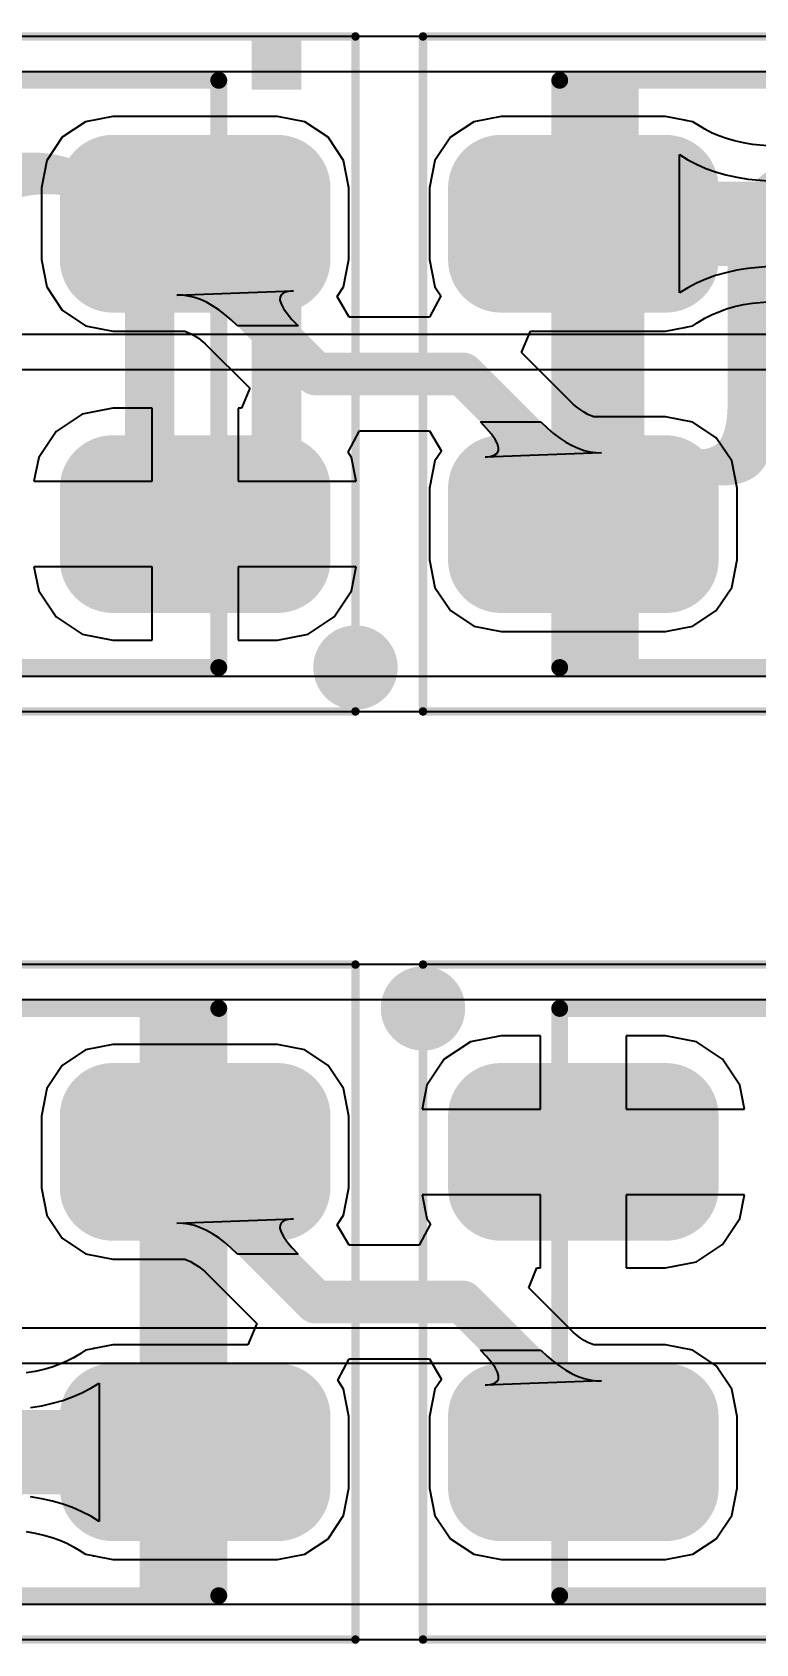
# Model space of a CAD drawing. Header units: millimetres. Extents: x 0 to 168, y 0 to 109.
# Drawn here: x 131.78 to 136.07, y 49.64 to 59.19 of the extents above; entities that cross this region are included whole.
import ezdxf

# ---------------------------------------------------------------- set-up
doc = ezdxf.new("R2010")
doc.units = ezdxf.units.MM
for name, color, linetype in [('BottomLayer', 5, 'Continuous'), ('BottomOverlay', 54, 'Continuous'), ('Mechanical13', 56, 'Continuous'), ('Mechanical15', 56, 'Continuous'), ('MultiLayer', 9, 'Continuous'), ('TopLayer', 1, 'Continuous'), ('TopOverlay', 2, 'Continuous'), ('TopPaste', 8, 'Continuous'), ('TopSolder', 216, 'Continuous')]:
    doc.layers.add(name, color=color, linetype=linetype)
doc.styles.add('Comic Sans MS', font='comic.ttf', dxfattribs={"height": 0.2})

# ---------------------------------------------------------------- blocks, each defined once
blk = doc.blocks.new('WS2812B_M____111')
at = {"layer": 'Mechanical13'}
blk.add_hatch(color=56, dxfattribs=at).paths.add_polyline_path([(-1.74, -1.74), (-1.2719, -1.74), (-1.2719, 1.74), (-1.74, 1.74)])
at = {"layer": 'TopLayer'}
h = blk.add_hatch(color=1, dxfattribs=at)
edge = h.paths.add_edge_path()
edge.add_arc((-2.0875, 0.6776), 0.2125, 180, 270)
edge.add_line((-2.0875, 0.4651), (-1.1125, 0.4651))
edge.add_arc((-1.1125, 0.6776), 0.2125, 270, 360)
edge.add_line((-0.9, 0.6776), (-0.9, 1.1026))
edge.add_arc((-1.1125, 1.1026), 0.2125, 0, 90)
edge.add_line((-1.1125, 1.3151), (-2.0875, 1.3151))
edge.add_arc((-2.0875, 1.1026), 0.2125, 90, 180)
edge.add_line((-2.3, 1.1026), (-2.3, 0.6776))
h = blk.add_hatch(color=1, dxfattribs=at)
edge = h.paths.add_edge_path()
edge.add_arc((-2.0875, -1.1025), 0.2125, 180, 270)
edge.add_line((-2.0875, -1.315), (-1.1125, -1.315))
edge.add_arc((-1.1125, -1.1025), 0.2125, 270, 360)
edge.add_line((-0.9, -1.1025), (-0.9, -0.6775))
edge.add_arc((-1.1125, -0.6775), 0.2125, 0, 90)
edge.add_line((-1.1125, -0.465), (-2.0875, -0.465))
edge.add_arc((-2.0875, -0.6775), 0.2125, 90, 180)
edge.add_line((-2.3, -0.6775), (-2.3, -1.1025))
at = {"layer": 'TopPaste'}
h = blk.add_hatch(color=8, dxfattribs=at)
edge = h.paths.add_edge_path()
edge.add_arc((-2.0875, 0.6776), 0.2125, 180, 270)
edge.add_line((-2.0875, 0.4651), (-1.1125, 0.4651))
edge.add_arc((-1.1125, 0.6776), 0.2125, 270, 360)
edge.add_line((-0.9, 0.6776), (-0.9, 1.1026))
edge.add_arc((-1.1125, 1.1026), 0.2125, 0, 90)
edge.add_line((-1.1125, 1.3151), (-2.0875, 1.3151))
edge.add_arc((-2.0875, 1.1026), 0.2125, 90, 180)
edge.add_line((-2.3, 1.1026), (-2.3, 0.6776))
h = blk.add_hatch(color=8, dxfattribs=at)
edge = h.paths.add_edge_path()
edge.add_arc((-2.0875, -1.1025), 0.2125, 180, 270)
edge.add_line((-2.0875, -1.315), (-1.1125, -1.315))
edge.add_arc((-1.1125, -1.1025), 0.2125, 270, 360)
edge.add_line((-0.9, -1.1025), (-0.9, -0.6775))
edge.add_arc((-1.1125, -0.6775), 0.2125, 0, 90)
edge.add_line((-1.1125, -0.465), (-2.0875, -0.465))
edge.add_arc((-2.0875, -0.6775), 0.2125, 90, 180)
edge.add_line((-2.3, -0.6775), (-2.3, -1.1025))
at = {"layer": 'TopSolder'}
h = blk.add_hatch(color=216, dxfattribs=at)
edge = h.paths.add_edge_path()
edge.add_arc((-2.0875, 0.6776), 0.3141, 180, 270)
edge.add_line((-2.0875, 0.3635), (-1.1125, 0.3635))
edge.add_arc((-1.1125, 0.6776), 0.3141, 270, 360)
edge.add_line((-0.7984, 0.6776), (-0.7984, 1.1026))
edge.add_arc((-1.1125, 1.1026), 0.3141, 0, 90)
edge.add_line((-1.1125, 1.4167), (-2.0875, 1.4167))
edge.add_arc((-2.0875, 1.1026), 0.3141, 90, 180)
edge.add_line((-2.4016, 1.1026), (-2.4016, 0.6776))
h = blk.add_hatch(color=216, dxfattribs=at)
edge = h.paths.add_edge_path()
edge.add_arc((-2.0875, -1.1025), 0.3141, 180, 270)
edge.add_line((-2.0875, -1.4166), (-1.1125, -1.4166))
edge.add_arc((-1.1125, -1.1025), 0.3141, 270, 360)
edge.add_line((-0.7984, -1.1025), (-0.7984, -0.6775))
edge.add_arc((-1.1125, -0.6775), 0.3141, 0, 90)
edge.add_line((-1.1125, -0.3634), (-2.0875, -0.3634))
edge.add_arc((-2.0875, -0.6775), 0.3141, 90, 180)
edge.add_line((-2.4016, -0.6775), (-2.4016, -1.1025))
at = {"layer": 'Mechanical13', "const_width": 0.1}
for points in [[(-1.74, 1.74), (-1.74, -1.74)], [(1.74, 1.74), (-1.74, 1.74)], [(1.74, -1.74), (-1.74, -1.74)]]:
    blk.add_lwpolyline(points, dxfattribs=at)
at = {"layer": 'Mechanical13', "const_width": 0.05}
for points in [[(-1.765, 1.74, 1), (-1.715, 1.74, 1)], [(-1.765, 1.74, 1), (-1.715, 1.74, 1)], [(-1.765, -1.74, 1), (-1.715, -1.74, 1)], [(-1.765, -1.74, 1), (-1.715, -1.74, 1)]]:
    blk.add_lwpolyline(points, format="xyb", close=True, dxfattribs=at)
at = {"layer": 'Mechanical15', "const_width": 0.05}
for points in [[(-2.55, 2), (-2.55, -2)], [(2.55, 2), (-2.55, 2)], [(2.55, -2), (-2.55, -2)]]:
    blk.add_lwpolyline(points, dxfattribs=at)
at = {"layer": 'Mechanical15', "const_width": 0.025}
for points in [[(-2.5625, 2, 1), (-2.5375, 2, 1)], [(-2.5625, 2, 1), (-2.5375, 2, 1)], [(-2.5625, -2, 1), (-2.5375, -2, 1)], [(-2.5625, -2, 1), (-2.5375, -2, 1)]]:
    blk.add_lwpolyline(points, format="xyb", close=True, dxfattribs=at)
blk = doc.blocks.new('WS2812B_M____117')
at = {"layer": 'TopLayer'}
h = blk.add_hatch(color=1, dxfattribs=at)
edge = h.paths.add_edge_path()
edge.add_arc((1.1125, 0.6775), 0.2125, 180, 270)
edge.add_line((1.1125, 0.465), (2.0875, 0.465))
edge.add_arc((2.0875, 0.6775), 0.2125, 270, 360)
edge.add_line((2.3, 0.6775), (2.3, 1.1025))
edge.add_arc((2.0875, 1.1025), 0.2125, 0, 90)
edge.add_line((2.0875, 1.315), (1.1125, 1.315))
edge.add_arc((1.1125, 1.1025), 0.2125, 90, 180)
edge.add_line((0.9, 1.1025), (0.9, 0.6775))
h = blk.add_hatch(color=1, dxfattribs=at)
edge = h.paths.add_edge_path()
edge.add_arc((1.1125, -1.1025), 0.2125, 180, 270)
edge.add_line((1.1125, -1.315), (2.0875, -1.315))
edge.add_arc((2.0875, -1.1025), 0.2125, 270, 360)
edge.add_line((2.3, -1.1025), (2.3, -0.6775))
edge.add_arc((2.0875, -0.6775), 0.2125, 0, 90)
edge.add_line((2.0875, -0.465), (1.1125, -0.465))
edge.add_arc((1.1125, -0.6775), 0.2125, 90, 180)
edge.add_line((0.9, -0.6775), (0.9, -1.1025))
at = {"layer": 'TopPaste'}
h = blk.add_hatch(color=8, dxfattribs=at)
edge = h.paths.add_edge_path()
edge.add_arc((1.1125, 0.6775), 0.2125, 180, 270)
edge.add_line((1.1125, 0.465), (2.0875, 0.465))
edge.add_arc((2.0875, 0.6775), 0.2125, 270, 360)
edge.add_line((2.3, 0.6775), (2.3, 1.1025))
edge.add_arc((2.0875, 1.1025), 0.2125, 0, 90)
edge.add_line((2.0875, 1.315), (1.1125, 1.315))
edge.add_arc((1.1125, 1.1025), 0.2125, 90, 180)
edge.add_line((0.9, 1.1025), (0.9, 0.6775))
h = blk.add_hatch(color=8, dxfattribs=at)
edge = h.paths.add_edge_path()
edge.add_arc((1.1125, -1.1025), 0.2125, 180, 270)
edge.add_line((1.1125, -1.315), (2.0875, -1.315))
edge.add_arc((2.0875, -1.1025), 0.2125, 270, 360)
edge.add_line((2.3, -1.1025), (2.3, -0.6775))
edge.add_arc((2.0875, -0.6775), 0.2125, 0, 90)
edge.add_line((2.0875, -0.465), (1.1125, -0.465))
edge.add_arc((1.1125, -0.6775), 0.2125, 90, 180)
edge.add_line((0.9, -0.6775), (0.9, -1.1025))
at = {"layer": 'TopSolder'}
h = blk.add_hatch(color=216, dxfattribs=at)
edge = h.paths.add_edge_path()
edge.add_arc((1.1125, 0.6775), 0.3141, 180, 270)
edge.add_line((1.1125, 0.3634), (2.0875, 0.3634))
edge.add_arc((2.0875, 0.6775), 0.3141, 270, 360)
edge.add_line((2.4016, 0.6775), (2.4016, 1.1025))
edge.add_arc((2.0875, 1.1025), 0.3141, 0, 90)
edge.add_line((2.0875, 1.4166), (1.1125, 1.4166))
edge.add_arc((1.1125, 1.1025), 0.3141, 90, 180)
edge.add_line((0.7984, 1.1025), (0.7984, 0.6775))
h = blk.add_hatch(color=216, dxfattribs=at)
edge = h.paths.add_edge_path()
edge.add_arc((1.1125, -1.1025), 0.3141, 180, 270)
edge.add_line((1.1125, -1.4166), (2.0875, -1.4166))
edge.add_arc((2.0875, -1.1025), 0.3141, 270, 360)
edge.add_line((2.4016, -1.1025), (2.4016, -0.6775))
edge.add_arc((2.0875, -0.6775), 0.3141, 0, 90)
edge.add_line((2.0875, -0.3634), (1.1125, -0.3634))
edge.add_arc((1.1125, -0.6775), 0.3141, 90, 180)
edge.add_line((0.7984, -0.6775), (0.7984, -1.1025))
at = {"layer": 'Mechanical13', "const_width": 0.1}
for points in [[(1.74, 1.74), (-1.74, 1.74)], [(1.74, 1.74), (1.74, -1.74)], [(1.74, -1.74), (-1.74, -1.74)]]:
    blk.add_lwpolyline(points, dxfattribs=at)
at = {"layer": 'Mechanical13', "const_width": 0.05}
for points in [[(1.715, 1.74, 1), (1.765, 1.74, 1)], [(1.715, 1.74, 1), (1.765, 1.74, 1)], [(1.715, -1.74, 1), (1.765, -1.74, 1)], [(1.715, -1.74, 1), (1.765, -1.74, 1)]]:
    blk.add_lwpolyline(points, format="xyb", close=True, dxfattribs=at)
at = {"layer": 'Mechanical15', "const_width": 0.05}
for points in [[(2.55, 2), (-2.55, 2)], [(2.55, 2), (2.55, -2)], [(2.55, -2), (-2.55, -2)]]:
    blk.add_lwpolyline(points, dxfattribs=at)
at = {"layer": 'Mechanical15', "const_width": 0.025}
for points in [[(2.5375, 2, 1), (2.5625, 2, 1)], [(2.5375, 2, 1), (2.5625, 2, 1)], [(2.5375, -2, 1), (2.5625, -2, 1)], [(2.5375, -2, 1), (2.5625, -2, 1)]]:
    blk.add_lwpolyline(points, format="xyb", close=True, dxfattribs=at)
at = {"layer": 'TopOverlay'}
for points, const_width in [([(2.675, -1.74, 1), (2.425, -1.74, 1)], 0.25), ([(2.3625, -1.74, 1), (2.4875, -1.74, 1)], 0.125), ([(2.6125, -1.74, 1), (2.7375, -1.74, 1)], 0.125)]:
    blk.add_lwpolyline(points, format="xyb", close=True, dxfattribs=dict(at, const_width=const_width))
blk = doc.blocks.new('WS2812B_M____134')
at = {"layer": 'Mechanical13'}
blk.add_hatch(color=56, dxfattribs=at).paths.add_polyline_path([(-1.74, -1.74), (-1.2719, -1.74), (-1.2719, 1.74), (-1.74, 1.74)])
at = {"layer": 'TopLayer'}
h = blk.add_hatch(color=1, dxfattribs=at)
edge = h.paths.add_edge_path()
edge.add_arc((-2.0875, 0.6776), 0.2125, 180, 270)
edge.add_line((-2.0875, 0.4651), (-1.1125, 0.4651))
edge.add_arc((-1.1125, 0.6776), 0.2125, 270, 360)
edge.add_line((-0.9, 0.6776), (-0.9, 1.1026))
edge.add_arc((-1.1125, 1.1026), 0.2125, 0, 90)
edge.add_line((-1.1125, 1.3151), (-2.0875, 1.3151))
edge.add_arc((-2.0875, 1.1026), 0.2125, 90, 180)
edge.add_line((-2.3, 1.1026), (-2.3, 0.6776))
h = blk.add_hatch(color=1, dxfattribs=at)
edge = h.paths.add_edge_path()
edge.add_arc((-2.0875, -1.1025), 0.2125, 180, 270)
edge.add_line((-2.0875, -1.315), (-1.1125, -1.315))
edge.add_arc((-1.1125, -1.1025), 0.2125, 270, 360)
edge.add_line((-0.9, -1.1025), (-0.9, -0.6775))
edge.add_arc((-1.1125, -0.6775), 0.2125, 0, 90)
edge.add_line((-1.1125, -0.465), (-2.0875, -0.465))
edge.add_arc((-2.0875, -0.6775), 0.2125, 90, 180)
edge.add_line((-2.3, -0.6775), (-2.3, -1.1025))
at = {"layer": 'TopPaste'}
h = blk.add_hatch(color=8, dxfattribs=at)
edge = h.paths.add_edge_path()
edge.add_arc((-2.0875, 0.6776), 0.2125, 180, 270)
edge.add_line((-2.0875, 0.4651), (-1.1125, 0.4651))
edge.add_arc((-1.1125, 0.6776), 0.2125, 270, 360)
edge.add_line((-0.9, 0.6776), (-0.9, 1.1026))
edge.add_arc((-1.1125, 1.1026), 0.2125, 0, 90)
edge.add_line((-1.1125, 1.3151), (-2.0875, 1.3151))
edge.add_arc((-2.0875, 1.1026), 0.2125, 90, 180)
edge.add_line((-2.3, 1.1026), (-2.3, 0.6776))
h = blk.add_hatch(color=8, dxfattribs=at)
edge = h.paths.add_edge_path()
edge.add_arc((-2.0875, -1.1025), 0.2125, 180, 270)
edge.add_line((-2.0875, -1.315), (-1.1125, -1.315))
edge.add_arc((-1.1125, -1.1025), 0.2125, 270, 360)
edge.add_line((-0.9, -1.1025), (-0.9, -0.6775))
edge.add_arc((-1.1125, -0.6775), 0.2125, 0, 90)
edge.add_line((-1.1125, -0.465), (-2.0875, -0.465))
edge.add_arc((-2.0875, -0.6775), 0.2125, 90, 180)
edge.add_line((-2.3, -0.6775), (-2.3, -1.1025))
at = {"layer": 'TopSolder'}
h = blk.add_hatch(color=216, dxfattribs=at)
edge = h.paths.add_edge_path()
edge.add_arc((-2.0875, 0.6776), 0.3141, 180, 270)
edge.add_line((-2.0875, 0.3635), (-1.1125, 0.3635))
edge.add_arc((-1.1125, 0.6776), 0.3141, 270, 360)
edge.add_line((-0.7984, 0.6776), (-0.7984, 1.1026))
edge.add_arc((-1.1125, 1.1026), 0.3141, 0, 90)
edge.add_line((-1.1125, 1.4167), (-2.0875, 1.4167))
edge.add_arc((-2.0875, 1.1026), 0.3141, 90, 180)
edge.add_line((-2.4016, 1.1026), (-2.4016, 0.6776))
h = blk.add_hatch(color=216, dxfattribs=at)
edge = h.paths.add_edge_path()
edge.add_arc((-2.0875, -1.1025), 0.3141, 180, 270)
edge.add_line((-2.0875, -1.4166), (-1.1125, -1.4166))
edge.add_arc((-1.1125, -1.1025), 0.3141, 270, 360)
edge.add_line((-0.7984, -1.1025), (-0.7984, -0.6775))
edge.add_arc((-1.1125, -0.6775), 0.3141, 0, 90)
edge.add_line((-1.1125, -0.3634), (-2.0875, -0.3634))
edge.add_arc((-2.0875, -0.6775), 0.3141, 90, 180)
edge.add_line((-2.4016, -0.6775), (-2.4016, -1.1025))
at = {"layer": 'Mechanical13', "const_width": 0.1}
for points in [[(-1.74, -1.74), (-1.74, 1.74)], [(-1.74, 1.74), (1.74, 1.74)], [(-1.74, -1.74), (1.74, -1.74)]]:
    blk.add_lwpolyline(points, dxfattribs=at)
at = {"layer": 'Mechanical13', "const_width": 0.05}
for points in [[(-1.765, 1.74, 1), (-1.715, 1.74, 1)], [(-1.765, 1.74, 1), (-1.715, 1.74, 1)], [(-1.765, -1.74, 1), (-1.715, -1.74, 1)], [(-1.765, -1.74, 1), (-1.715, -1.74, 1)]]:
    blk.add_lwpolyline(points, format="xyb", close=True, dxfattribs=at)
at = {"layer": 'Mechanical15', "const_width": 0.05}
for points in [[(-2.55, -2), (-2.55, 2)], [(-2.55, 2), (2.55, 2)], [(-2.55, -2), (2.55, -2)]]:
    blk.add_lwpolyline(points, dxfattribs=at)
at = {"layer": 'Mechanical15', "const_width": 0.025}
for points in [[(-2.5625, 2, 1), (-2.5375, 2, 1)], [(-2.5625, 2, 1), (-2.5375, 2, 1)], [(-2.5625, -2, 1), (-2.5375, -2, 1)], [(-2.5625, -2, 1), (-2.5375, -2, 1)]]:
    blk.add_lwpolyline(points, format="xyb", close=True, dxfattribs=at)
blk = doc.blocks.new('WS2812B_M____135')
at = {"layer": 'TopLayer'}
h = blk.add_hatch(color=1, dxfattribs=at)
edge = h.paths.add_edge_path()
edge.add_arc((1.1125, 0.6775), 0.2125, 180, 270)
edge.add_line((1.1125, 0.465), (2.0875, 0.465))
edge.add_arc((2.0875, 0.6775), 0.2125, 270, 360)
edge.add_line((2.3, 0.6775), (2.3, 1.1025))
edge.add_arc((2.0875, 1.1025), 0.2125, 0, 90)
edge.add_line((2.0875, 1.315), (1.1125, 1.315))
edge.add_arc((1.1125, 1.1025), 0.2125, 90, 180)
edge.add_line((0.9, 1.1025), (0.9, 0.6775))
h = blk.add_hatch(color=1, dxfattribs=at)
edge = h.paths.add_edge_path()
edge.add_arc((1.1125, -1.1025), 0.2125, 180, 270)
edge.add_line((1.1125, -1.315), (2.0875, -1.315))
edge.add_arc((2.0875, -1.1025), 0.2125, 270, 360)
edge.add_line((2.3, -1.1025), (2.3, -0.6775))
edge.add_arc((2.0875, -0.6775), 0.2125, 0, 90)
edge.add_line((2.0875, -0.465), (1.1125, -0.465))
edge.add_arc((1.1125, -0.6775), 0.2125, 90, 180)
edge.add_line((0.9, -0.6775), (0.9, -1.1025))
at = {"layer": 'TopPaste'}
h = blk.add_hatch(color=8, dxfattribs=at)
edge = h.paths.add_edge_path()
edge.add_arc((1.1125, 0.6775), 0.2125, 180, 270)
edge.add_line((1.1125, 0.465), (2.0875, 0.465))
edge.add_arc((2.0875, 0.6775), 0.2125, 270, 360)
edge.add_line((2.3, 0.6775), (2.3, 1.1025))
edge.add_arc((2.0875, 1.1025), 0.2125, 0, 90)
edge.add_line((2.0875, 1.315), (1.1125, 1.315))
edge.add_arc((1.1125, 1.1025), 0.2125, 90, 180)
edge.add_line((0.9, 1.1025), (0.9, 0.6775))
h = blk.add_hatch(color=8, dxfattribs=at)
edge = h.paths.add_edge_path()
edge.add_arc((1.1125, -1.1025), 0.2125, 180, 270)
edge.add_line((1.1125, -1.315), (2.0875, -1.315))
edge.add_arc((2.0875, -1.1025), 0.2125, 270, 360)
edge.add_line((2.3, -1.1025), (2.3, -0.6775))
edge.add_arc((2.0875, -0.6775), 0.2125, 0, 90)
edge.add_line((2.0875, -0.465), (1.1125, -0.465))
edge.add_arc((1.1125, -0.6775), 0.2125, 90, 180)
edge.add_line((0.9, -0.6775), (0.9, -1.1025))
at = {"layer": 'TopSolder'}
h = blk.add_hatch(color=216, dxfattribs=at)
edge = h.paths.add_edge_path()
edge.add_arc((1.1125, 0.6775), 0.3141, 180, 270)
edge.add_line((1.1125, 0.3634), (2.0875, 0.3634))
edge.add_arc((2.0875, 0.6775), 0.3141, 270, 360)
edge.add_line((2.4016, 0.6775), (2.4016, 1.1025))
edge.add_arc((2.0875, 1.1025), 0.3141, 0, 90)
edge.add_line((2.0875, 1.4166), (1.1125, 1.4166))
edge.add_arc((1.1125, 1.1025), 0.3141, 90, 180)
edge.add_line((0.7984, 1.1025), (0.7984, 0.6775))
h = blk.add_hatch(color=216, dxfattribs=at)
edge = h.paths.add_edge_path()
edge.add_arc((1.1125, -1.1025), 0.3141, 180, 270)
edge.add_line((1.1125, -1.4166), (2.0875, -1.4166))
edge.add_arc((2.0875, -1.1025), 0.3141, 270, 360)
edge.add_line((2.4016, -1.1025), (2.4016, -0.6775))
edge.add_arc((2.0875, -0.6775), 0.3141, 0, 90)
edge.add_line((2.0875, -0.3634), (1.1125, -0.3634))
edge.add_arc((1.1125, -0.6775), 0.3141, 90, 180)
edge.add_line((0.7984, -0.6775), (0.7984, -1.1025))
at = {"layer": 'Mechanical13', "const_width": 0.1}
for points in [[(-1.74, 1.74), (1.74, 1.74)], [(1.74, -1.74), (1.74, 1.74)], [(-1.74, -1.74), (1.74, -1.74)]]:
    blk.add_lwpolyline(points, dxfattribs=at)
at = {"layer": 'Mechanical13', "const_width": 0.05}
for points in [[(1.715, 1.74, 1), (1.765, 1.74, 1)], [(1.715, 1.74, 1), (1.765, 1.74, 1)], [(1.715, -1.74, 1), (1.765, -1.74, 1)], [(1.715, -1.74, 1), (1.765, -1.74, 1)]]:
    blk.add_lwpolyline(points, format="xyb", close=True, dxfattribs=at)
at = {"layer": 'Mechanical15', "const_width": 0.05}
for points in [[(-2.55, 2), (2.55, 2)], [(2.55, -2), (2.55, 2)], [(-2.55, -2), (2.55, -2)]]:
    blk.add_lwpolyline(points, dxfattribs=at)
at = {"layer": 'Mechanical15', "const_width": 0.025}
for points in [[(2.5375, 2, 1), (2.5625, 2, 1)], [(2.5375, 2, 1), (2.5625, 2, 1)], [(2.5375, -2, 1), (2.5625, -2, 1)], [(2.5375, -2, 1), (2.5625, -2, 1)]]:
    blk.add_lwpolyline(points, format="xyb", close=True, dxfattribs=at)
at = {"layer": 'TopOverlay'}
for points, const_width in [([(2.675, -1.74, 1), (2.425, -1.74, 1)], 0.25), ([(2.3625, -1.74, 1), (2.4875, -1.74, 1)], 0.125), ([(2.6125, -1.74, 1), (2.7375, -1.74, 1)], 0.125)]:
    blk.add_lwpolyline(points, format="xyb", close=True, dxfattribs=dict(at, const_width=const_width))

msp = doc.modelspace()

# ---------------------------------------------------------------- linework, layer by layer
at = {"layer": 'BottomLayer'}
for p, q in [((114.8252, 58.9628), (146.4729, 58.9628)), ((148.971, 57.404), (112.268, 57.404)), ((114.0005, 57.1968), (148.2549, 57.1968)), ((146.4585, 55.3772), (114.8108, 55.3772)), ((114.8108, 53.4628), (146.4585, 53.4628)), ((136.4428, 51.5152), (131.3553, 51.5152)), ((112.522, 51.308), (149.352, 51.308)), ((146.4729, 49.8772), (114.8252, 49.8772))]:
    msp.add_line(p, q, dxfattribs=at)
at = {"layer": 'MultiLayer'}
for p, q in [((146.399, 59.17), (114.899, 59.17)), ((114.8846, 55.17), (146.3846, 55.17)), ((146.3846, 53.67), (114.8846, 53.67)), ((114.899, 49.67), (146.399, 49.67))]:
    msp.add_line(p, q, dxfattribs=at)
at = {"layer": 'TopLayer'}
for p, q in [((114.8252, 58.9628), (146.4729, 58.9628)), ((132.0993, 58.6641), (131.9618, 58.5722)), ((132.2615, 58.6963), (132.0993, 58.6641)), ((133.2365, 58.6963), (132.2615, 58.6963)), ((133.3987, 58.6641), (133.2365, 58.6963)), ((133.5362, 58.5722), (133.3987, 58.6641)), ((134.3993, 58.6641), (134.2618, 58.5723)), ((134.5615, 58.6964), (134.3993, 58.6641)), ((135.5365, 58.6964), (134.5615, 58.6964)), ((135.6477, 58.6743), (135.5365, 58.6964)), ((135.6511, 58.6744), (135.6477, 58.6743)), ((135.6558, 58.6727), (135.6511, 58.6744)), ((135.6987, 58.6641), (135.6558, 58.6727)), ((135.7237, 58.6475), (135.6987, 58.6641)), ((135.7269, 58.6463), (135.7237, 58.6475)), ((135.7698, 58.6198), (135.7269, 58.6463)), ((131.9618, 58.5722), (131.87, 58.4347)), ((133.6281, 58.4347), (133.5362, 58.5722)), ((134.2618, 58.5723), (134.17, 58.4348)), ((135.809, 58.5994), (135.7698, 58.6198)), ((135.8512, 58.5811), (135.809, 58.5994)), ((135.8966, 58.5649), (135.8512, 58.5811)), ((135.9454, 58.5508), (135.8966, 58.5649)), ((135.9977, 58.539), (135.9454, 58.5508)), ((135.6183, 57.6503), (135.6183, 58.4699)), ((135.6183, 58.4699), (135.6676, 58.4395)), ((136.0511, 58.5301), (135.9977, 58.539)), ((136.1395, 58.5221), (136.0511, 58.5301)), ((131.87, 58.4347), (131.8377, 58.2725)), ((133.6604, 58.2725), (133.6281, 58.4347)), ((134.17, 58.4348), (134.1377, 58.2726)), ((135.6676, 58.4395), (135.7198, 58.4123)), ((135.7198, 58.4123), (135.7749, 58.3884)), ((135.7749, 58.3884), (135.833, 58.3676)), ((135.833, 58.3676), (135.8939, 58.35)), ((131.8377, 58.2725), (131.8377, 57.8475)), ((133.6604, 57.8475), (133.6604, 58.2725)), ((134.1377, 58.2726), (134.1377, 57.8476)), ((135.8939, 58.35), (135.9578, 58.3356)), ((135.9578, 58.3356), (136.0247, 58.3244)), ((136.0247, 58.3244), (136.1671, 58.3117)), ((131.8377, 57.8475), (131.87, 57.6853)), ((133.6281, 57.6853), (133.6604, 57.8475)), ((134.1377, 57.8476), (134.17, 57.6854)), ((135.9578, 57.7845), (135.8939, 57.7701)), ((136.0246, 57.7957), (135.9578, 57.7845)), ((136.1671, 57.8085), (136.0246, 57.7957)), ((131.87, 57.6853), (131.9618, 57.5478)), ((133.5898, 57.628), (133.6281, 57.6853)), ((134.17, 57.6854), (134.2045, 57.6337)), ((135.7198, 57.7078), (135.6676, 57.6806)), ((135.7749, 57.7318), (135.7198, 57.7078)), ((135.833, 57.7525), (135.7749, 57.7318)), ((135.8939, 57.7701), (135.833, 57.7525)), ((132.6409, 57.637), (133.3314, 57.6626)), ((132.6751, 57.6363), (132.6409, 57.637)), ((132.7097, 57.6317), (132.6751, 57.6363)), ((132.7447, 57.6232), (132.7097, 57.6317)), ((132.7801, 57.6108), (132.7447, 57.6232)), ((132.8158, 57.5945), (132.7801, 57.6108)), ((132.8519, 57.5743), (132.8158, 57.5945)), ((133.2524, 57.6262), (133.2514, 57.6073)), ((133.2514, 57.6073), (133.258, 57.5845)), ((133.2609, 57.6412), (133.2524, 57.6262)), ((133.2769, 57.6522), (133.2609, 57.6412)), ((133.3004, 57.6594), (133.2769, 57.6522)), ((133.3314, 57.6626), (133.3004, 57.6594)), ((133.6615, 57.5067), (133.5898, 57.628)), ((134.2045, 57.6337), (134.1366, 57.5067)), ((135.6676, 57.6806), (135.6183, 57.6503)), ((135.9977, 57.5811), (136.0511, 57.59)), ((136.0511, 57.59), (136.1395, 57.598)), ((131.9618, 57.5478), (132.0993, 57.4559)), ((132.8884, 57.5501), (132.8519, 57.5743)), ((132.9252, 57.5221), (132.8884, 57.5501)), ((132.9625, 57.4902), (132.9252, 57.5221)), ((133.258, 57.5845), (133.272, 57.5579)), ((133.272, 57.5579), (133.2936, 57.5272)), ((133.2936, 57.5272), (133.3227, 57.4927)), ((133.3227, 57.4927), (133.3593, 57.4543)), ((134.1366, 57.5067), (133.6615, 57.5067)), ((135.7269, 57.4739), (135.7698, 57.5003)), ((135.7698, 57.5003), (135.809, 57.5207)), ((135.809, 57.5207), (135.8512, 57.539)), ((135.8512, 57.539), (135.8966, 57.5553)), ((135.8966, 57.5553), (135.9454, 57.5693)), ((135.9454, 57.5693), (135.9977, 57.5811)), ((132.0993, 57.4559), (132.2615, 57.4236)), ((132.2615, 57.4236), (132.6877, 57.4236)), ((132.6877, 57.4236), (132.7026, 57.4184)), ((132.7026, 57.4184), (132.722, 57.4095)), ((132.722, 57.4095), (132.744, 57.3972)), ((132.744, 57.3972), (132.7684, 57.3811)), ((133.0001, 57.4543), (132.9625, 57.4902)), ((133.3593, 57.4543), (133.0001, 57.4543)), ((134.6834, 57.2967), (134.736, 57.4237)), ((134.736, 57.4237), (135.5365, 57.4237)), ((135.5365, 57.4237), (135.6477, 57.4458)), ((135.6477, 57.4458), (135.6511, 57.4457)), ((135.6511, 57.4457), (135.6558, 57.4474)), ((135.6558, 57.4474), (135.6987, 57.456)), ((135.6987, 57.456), (135.7237, 57.4727)), ((135.7237, 57.4727), (135.7269, 57.4739)), ((132.7684, 57.3811), (132.795, 57.3609)), ((132.795, 57.3609), (132.8093, 57.3486)), ((132.8093, 57.3486), (133.0724, 57.0855)), ((134.9888, 56.9913), (134.6834, 57.2967)), ((133.0724, 57.0855), (133.0238, 56.9681)), ((132.0795, 56.9319), (131.9252, 56.8288)), ((132.2615, 56.9681), (132.0795, 56.9319)), ((132.495, 56.9681), (132.2615, 56.9681)), ((132.495, 56.534), (132.495, 56.9681)), ((133.0238, 56.9681), (133.003, 56.9681)), ((133.003, 56.9681), (133.003, 56.534)), ((135.0031, 56.9791), (134.9888, 56.9913)), ((135.0297, 56.9589), (135.0031, 56.9791)), ((135.0541, 56.9427), (135.0297, 56.9589)), ((135.0761, 56.9304), (135.0541, 56.9427)), ((135.0955, 56.9216), (135.0761, 56.9304)), ((135.1104, 56.9163), (135.0955, 56.9216)), ((131.9252, 56.8288), (131.8221, 56.6745)), ((133.6547, 56.7063), (133.7226, 56.8333)), ((133.7226, 56.8333), (134.1366, 56.8333)), ((134.1366, 56.8333), (134.2082, 56.712)), ((134.4388, 56.8856), (134.798, 56.8856)), ((134.4754, 56.8472), (134.4388, 56.8856)), ((134.5045, 56.8127), (134.4754, 56.8472)), ((134.798, 56.8856), (134.8356, 56.8498)), ((134.8356, 56.8498), (134.8728, 56.8179)), ((135.5365, 56.9163), (135.1104, 56.9163)), ((135.6987, 56.8841), (135.5365, 56.9163)), ((135.8362, 56.7922), (135.6987, 56.8841)), ((134.5261, 56.7821), (134.5045, 56.8127)), ((134.5401, 56.7554), (134.5261, 56.7821)), ((134.5467, 56.7326), (134.5401, 56.7554)), ((134.5457, 56.7138), (134.5467, 56.7326)), ((134.8728, 56.8179), (134.9097, 56.7898)), ((134.9097, 56.7898), (134.9462, 56.7657)), ((134.9462, 56.7657), (134.9823, 56.7455)), ((134.9823, 56.7455), (135.018, 56.7292)), ((135.018, 56.7292), (135.0534, 56.7168)), ((135.9281, 56.6547), (135.8362, 56.7922)), ((131.8221, 56.6745), (131.7942, 56.534)), ((133.676, 56.6745), (133.6547, 56.7063)), ((133.7039, 56.534), (133.676, 56.6745)), ((134.17, 56.6547), (134.1377, 56.4925)), ((134.2082, 56.712), (134.17, 56.6547)), ((135.1572, 56.703), (134.4667, 56.6773)), ((134.4667, 56.6773), (134.4977, 56.6806)), ((134.4977, 56.6806), (134.5212, 56.6877)), ((134.5212, 56.6877), (134.5372, 56.6988)), ((134.5372, 56.6988), (134.5457, 56.7138)), ((135.0534, 56.7168), (135.0883, 56.7083)), ((135.0883, 56.7083), (135.123, 56.7037)), ((135.123, 56.7037), (135.1572, 56.703)), ((135.9604, 56.4925), (135.9281, 56.6547)), ((131.7942, 56.534), (132.495, 56.534)), ((133.003, 56.534), (133.7039, 56.534)), ((134.1377, 56.4925), (134.1377, 56.0675)), ((135.9604, 56.0675), (135.9604, 56.4925)), ((134.1377, 56.0675), (134.17, 55.9053)), ((135.9281, 55.9053), (135.9604, 56.0675)), ((132.495, 56.026), (131.7942, 56.026)), ((131.7942, 56.026), (131.8221, 55.8855)), ((132.495, 55.5918), (132.495, 56.026)), ((133.7039, 56.026), (133.003, 56.026)), ((133.003, 56.026), (133.003, 55.5918)), ((133.676, 55.8855), (133.7039, 56.026)), ((131.8221, 55.8855), (131.9252, 55.7312)), ((133.5729, 55.7312), (133.676, 55.8855)), ((134.17, 55.9053), (134.2618, 55.7678)), ((135.8362, 55.7678), (135.9281, 55.9053)), ((131.9252, 55.7312), (132.0795, 55.628)), ((133.4186, 55.628), (133.5729, 55.7312)), ((134.2618, 55.7678), (134.3993, 55.6759)), ((135.6987, 55.6759), (135.8362, 55.7678)), ((132.0795, 55.628), (132.2615, 55.5918)), ((132.2615, 55.5918), (132.495, 55.5918)), ((133.003, 55.5918), (133.2365, 55.5918)), ((133.2365, 55.5918), (133.4186, 55.628)), ((134.3993, 55.6759), (134.5615, 55.6436)), ((134.5615, 55.6436), (135.5365, 55.6436)), ((135.5365, 55.6436), (135.6987, 55.6759)), ((146.4585, 55.3772), (114.8108, 55.3772)), ((114.8108, 53.4628), (146.4585, 53.4628)), ((132.2615, 53.1963), (132.0993, 53.1641)), ((133.2365, 53.1963), (132.2615, 53.1963)), ((133.3987, 53.1641), (133.2365, 53.1963)), ((134.3795, 53.2119), (134.2252, 53.1088)), ((134.5615, 53.2481), (134.3795, 53.2119)), ((134.795, 53.2481), (134.5615, 53.2481)), ((134.795, 52.814), (134.795, 53.2481)), ((135.5365, 53.2481), (135.303, 53.2481)), ((135.303, 53.2481), (135.303, 52.814)), ((135.7186, 53.2119), (135.5365, 53.2481)), ((135.8729, 53.1088), (135.7186, 53.2119)), ((132.0993, 53.1641), (131.9618, 53.0722)), ((133.5362, 53.0722), (133.3987, 53.1641)), ((134.2252, 53.1088), (134.1221, 52.9545)), ((135.976, 52.9545), (135.8729, 53.1088)), ((131.9618, 53.0722), (131.87, 52.9347)), ((133.6281, 52.9347), (133.5362, 53.0722)), ((131.87, 52.9347), (131.8377, 52.7725)), ((133.6604, 52.7725), (133.6281, 52.9347)), ((134.1221, 52.9545), (134.0942, 52.814)), ((136.0039, 52.814), (135.976, 52.9545)), ((134.0942, 52.814), (134.795, 52.814)), ((135.303, 52.814), (136.0039, 52.814)), ((131.8377, 52.7725), (131.8377, 52.3475)), ((133.6604, 52.3475), (133.6604, 52.7725)), ((131.8377, 52.3475), (131.87, 52.1853)), ((133.6281, 52.1853), (133.6604, 52.3475)), ((134.795, 52.306), (134.0942, 52.306)), ((134.0942, 52.306), (134.1221, 52.1655)), ((134.795, 51.8719), (134.795, 52.306)), ((136.0039, 52.306), (135.303, 52.306)), ((135.303, 52.306), (135.303, 51.8719)), ((135.976, 52.1655), (136.0039, 52.306)), ((131.87, 52.1853), (131.9618, 52.0478)), ((132.6409, 52.137), (133.3314, 52.1627)), ((133.2769, 52.1523), (133.2609, 52.1412)), ((133.3004, 52.1594), (133.2769, 52.1523)), ((133.3314, 52.1627), (133.3004, 52.1594)), ((133.5898, 52.128), (133.6281, 52.1853)), ((134.1221, 52.1655), (134.1434, 52.1337)), ((135.8729, 52.0112), (135.976, 52.1655)), ((131.9618, 52.0478), (132.0993, 51.9559)), ((132.6751, 52.1363), (132.6409, 52.137)), ((132.7097, 52.1317), (132.6751, 52.1363)), ((132.7447, 52.1232), (132.7097, 52.1317)), ((132.7801, 52.1108), (132.7447, 52.1232)), ((132.8158, 52.0945), (132.7801, 52.1108)), ((132.8519, 52.0743), (132.8158, 52.0945)), ((132.8884, 52.0501), (132.8519, 52.0743)), ((132.9253, 52.0221), (132.8884, 52.0501)), ((133.2524, 52.1262), (133.2514, 52.1073)), ((133.2514, 52.1073), (133.258, 52.0846)), ((133.2609, 52.1412), (133.2524, 52.1262)), ((133.258, 52.0846), (133.272, 52.0579)), ((133.272, 52.0579), (133.2936, 52.0273)), ((133.6615, 52.0067), (133.5898, 52.128)), ((134.1434, 52.1337), (134.0755, 52.0067)), ((132.0993, 51.9559), (132.2615, 51.9236)), ((132.9625, 51.9902), (132.9253, 52.0221)), ((133.0001, 51.9543), (132.9625, 51.9902)), ((133.3593, 51.9543), (133.0001, 51.9543)), ((133.2936, 52.0273), (133.3227, 51.9927)), ((133.3227, 51.9927), (133.3593, 51.9543)), ((134.0755, 52.0067), (133.6615, 52.0067)), ((135.7186, 51.9081), (135.8729, 52.0112)), ((132.2615, 51.9236), (132.6877, 51.9236)), ((132.6877, 51.9236), (132.7026, 51.9184)), ((132.7026, 51.9184), (132.722, 51.9096)), ((132.722, 51.9096), (132.744, 51.8972)), ((132.744, 51.8972), (132.7684, 51.8811)), ((132.7684, 51.8811), (132.795, 51.8609)), ((132.795, 51.8609), (132.8092, 51.8487)), ((134.7256, 51.7545), (134.7742, 51.8719)), ((134.7742, 51.8719), (134.795, 51.8719)), ((135.303, 51.8719), (135.5365, 51.8719)), ((135.5365, 51.8719), (135.7186, 51.9081)), ((132.8092, 51.8487), (133.1147, 51.5433)), ((134.9888, 51.4913), (134.7256, 51.7545)), ((133.1147, 51.5433), (133.0621, 51.4163)), ((135.0031, 51.4791), (134.9888, 51.4913)), ((135.0297, 51.4589), (135.0031, 51.4791)), ((132.0993, 51.384), (132.0744, 51.3673)), ((132.1423, 51.3925), (132.0993, 51.384)), ((132.1469, 51.3943), (132.1423, 51.3925)), ((132.1504, 51.3941), (132.1469, 51.3943)), ((132.2615, 51.4163), (132.1504, 51.3941)), ((133.0621, 51.4163), (132.2615, 51.4163)), ((134.4388, 51.3857), (134.798, 51.3857)), ((134.4754, 51.3472), (134.4388, 51.3857)), ((134.798, 51.3857), (134.8356, 51.3498)), ((135.0541, 51.4427), (135.0297, 51.4589)), ((135.0761, 51.4304), (135.0541, 51.4427)), ((135.0955, 51.4216), (135.0761, 51.4304)), ((135.1104, 51.4163), (135.0955, 51.4216)), ((135.5365, 51.4163), (135.1104, 51.4163)), ((135.6987, 51.3841), (135.5365, 51.4163)), ((135.8362, 51.2922), (135.6987, 51.3841)), ((131.9015, 51.2847), (131.8526, 51.2706)), ((131.9469, 51.301), (131.9015, 51.2847)), ((131.9891, 51.3193), (131.9469, 51.301)), ((132.0283, 51.3397), (131.9891, 51.3193)), ((132.0712, 51.3661), (132.0283, 51.3397)), ((132.0744, 51.3673), (132.0712, 51.3661)), ((133.5936, 51.2063), (133.6614, 51.3333)), ((133.6614, 51.3333), (134.1366, 51.3333)), ((134.1366, 51.3333), (134.2082, 51.212)), ((134.5045, 51.3127), (134.4754, 51.3472)), ((134.5261, 51.2821), (134.5045, 51.3127)), ((134.8356, 51.3498), (134.8728, 51.3179)), ((134.8728, 51.3179), (134.9097, 51.2898)), ((134.9097, 51.2898), (134.9462, 51.2657)), ((135.9281, 51.1547), (135.8362, 51.2922)), ((131.8004, 51.2589), (131.747, 51.2499)), ((131.8526, 51.2706), (131.8004, 51.2589)), ((132.1305, 51.1593), (132.1798, 51.1897)), ((132.1798, 51.1897), (132.1798, 50.3701)), ((133.6281, 51.1546), (133.5936, 51.2063)), ((134.2082, 51.212), (134.17, 51.1547)), ((135.1572, 51.203), (134.4667, 51.1773)), ((134.5212, 51.1877), (134.5372, 51.1988)), ((134.5401, 51.2554), (134.5261, 51.2821)), ((134.5372, 51.1988), (134.5457, 51.2138)), ((134.5467, 51.2326), (134.5401, 51.2554)), ((134.5457, 51.2138), (134.5467, 51.2326)), ((134.9462, 51.2657), (134.9823, 51.2455)), ((134.9823, 51.2455), (135.018, 51.2292)), ((135.018, 51.2292), (135.0534, 51.2168)), ((135.0534, 51.2168), (135.0884, 51.2083)), ((135.0884, 51.2083), (135.123, 51.2037)), ((135.123, 51.2037), (135.1572, 51.203)), ((131.9651, 51.0874), (132.0232, 51.1082)), ((132.0232, 51.1082), (132.0783, 51.1322)), ((132.0783, 51.1322), (132.1305, 51.1593)), ((133.6604, 50.9924), (133.6281, 51.1546)), ((134.17, 51.1547), (134.1377, 50.9925)), ((134.4667, 51.1773), (134.4977, 51.1806)), ((134.4977, 51.1806), (134.5212, 51.1877)), ((135.9604, 50.9925), (135.9281, 51.1547)), ((131.7734, 51.0443), (131.8402, 51.0555)), ((131.8402, 51.0555), (131.9041, 51.0699)), ((131.9041, 51.0699), (131.9651, 51.0874)), ((133.6604, 50.5674), (133.6604, 50.9924)), ((134.1377, 50.9925), (134.1377, 50.5675)), ((135.9604, 50.5675), (135.9604, 50.9925)), ((133.6281, 50.4052), (133.6604, 50.5674)), ((134.1377, 50.5675), (134.17, 50.4053)), ((135.9281, 50.4053), (135.9604, 50.5675)), ((131.8402, 50.5043), (131.7734, 50.5155)), ((131.9041, 50.49), (131.8402, 50.5043)), ((131.9651, 50.4724), (131.9041, 50.49)), ((132.0232, 50.4516), (131.9651, 50.4724)), ((132.0783, 50.4276), (132.0232, 50.4516)), ((132.1305, 50.4005), (132.0783, 50.4276)), ((132.1798, 50.3701), (132.1305, 50.4005)), ((133.5362, 50.2677), (133.6281, 50.4052)), ((134.17, 50.4053), (134.2618, 50.2678)), ((135.8362, 50.2678), (135.9281, 50.4053)), ((131.747, 50.3099), (131.8004, 50.301)), ((131.8004, 50.301), (131.8527, 50.2892)), ((131.8527, 50.2892), (131.9015, 50.2751)), ((131.9015, 50.2751), (131.9469, 50.2589)), ((131.9469, 50.2589), (131.9891, 50.2405)), ((131.9891, 50.2405), (132.0283, 50.2201)), ((133.3987, 50.1758), (133.5362, 50.2677)), ((134.2618, 50.2678), (134.3993, 50.1759)), ((135.6987, 50.1759), (135.8362, 50.2678)), ((132.0283, 50.2201), (132.0712, 50.1937)), ((132.0712, 50.1937), (132.0744, 50.1925)), ((132.0744, 50.1925), (132.0993, 50.1758)), ((132.0993, 50.1758), (132.1423, 50.1673)), ((132.1423, 50.1673), (132.1469, 50.1656)), ((132.1469, 50.1656), (132.1504, 50.1657)), ((132.1504, 50.1657), (132.2615, 50.1436)), ((132.2615, 50.1436), (133.2365, 50.1436)), ((133.2365, 50.1436), (133.3987, 50.1758)), ((134.3993, 50.1759), (134.5615, 50.1436)), ((134.5615, 50.1436), (135.5365, 50.1436)), ((135.5365, 50.1436), (135.6987, 50.1759)), ((146.4729, 49.8772), (114.8252, 49.8772))]:
    msp.add_line(p, q, dxfattribs=at)
for points, const_width in [([(135.049, 58.0601), (136.4332, 58.0601)], 0.5), ([(132.574, 58.06), (133.464, 57.17)], 0.254), ([(133.464, 57.17), (134.334, 57.17)], 0.254), ([(134.334, 57.17), (135.224, 56.28)], 0.254), ([(132.574, 52.56), (133.464, 51.67)], 0.254), ([(133.464, 51.67), (134.334, 51.67)], 0.254), ([(134.334, 51.67), (135.224, 50.78)], 0.254), ([(131.3649, 50.7799), (132.749, 50.7799)], 0.5)]:
    msp.add_lwpolyline(points, dxfattribs=dict(at, const_width=const_width))
for points, const_width in [([(134.924, 58.0601, 1), (135.174, 58.0601, 1)], 0.25), ([(132.5105, 58.06, 1), (132.6375, 58.06, 1)], 0.127), ([(133.4005, 57.17, 1), (133.5275, 57.17, 1)], 0.127), ([(133.4005, 57.17, 1), (133.5275, 57.17, 1)], 0.127), ([(134.2705, 57.17, 1), (134.3975, 57.17, 1)], 0.127), ([(134.2705, 57.17, 1), (134.3975, 57.17, 1)], 0.127), ([(135.1605, 56.28, 1), (135.2875, 56.28, 1)], 0.127), ([(132.5105, 52.56, 1), (132.6375, 52.56, 1)], 0.127), ([(133.4005, 51.67, 1), (133.5275, 51.67, 1)], 0.127), ([(133.4005, 51.67, 1), (133.5275, 51.67, 1)], 0.127), ([(134.2705, 51.67, 1), (134.3975, 51.67, 1)], 0.127), ([(134.2705, 51.67, 1), (134.3975, 51.67, 1)], 0.127), ([(132.624, 50.7799, 1), (132.874, 50.7799, 1)], 0.25), ([(135.1605, 50.78, 1), (135.2875, 50.78, 1)], 0.127)]:
    msp.add_lwpolyline(points, format="xyb", close=True, dxfattribs=dict(at, const_width=const_width))

# ---------------------------------------------------------------- block references
for name, p, rotation in [('WS2812B_M____135', (131.149, 57.17), 360), ('WS2812B_M____134', (136.649, 57.17), 360), ('WS2812B_M____111', (131.149, 51.67), 180), ('WS2812B_M____117', (136.649, 51.67), 180)]:
    msp.add_blockref(name, p, dxfattribs=dict(rotation=rotation))

# ---------------------------------------------------------------- texts
at = {"layer": 'BottomOverlay', "style": 'Comic Sans MS', "text_generation_flag": 2}
msp.add_text('GDK är inte tekfak', height=2.5, rotation=0, dxfattribs=at).set_placement((145.6757, 56.5268))

doc.saveas('drawing.dxf')
